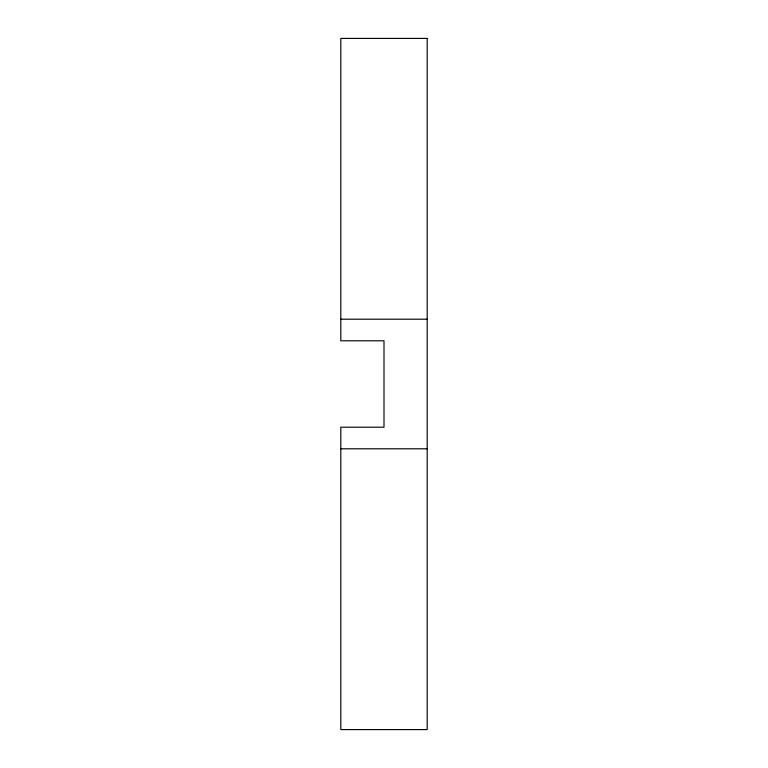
<?xml version="1.0" encoding="UTF-8"?>
<svg xmlns="http://www.w3.org/2000/svg" width="768" height="768" viewBox="0 0 768 768"><rect width="100%" height="100%" fill="white"/><g stroke="black" fill="none" stroke-linecap="round" stroke-linejoin="round"><path stroke-width="1.15" d="M340.8 319.2L427.2 319.2M340.8 448.8L427.2 448.8M427.2 38.4L340.8 38.4L340.8 340.8L384 340.8L384 427.2L340.8 427.2L340.8 729.6L427.2 729.6L427.2 38.4"/></g></svg>
